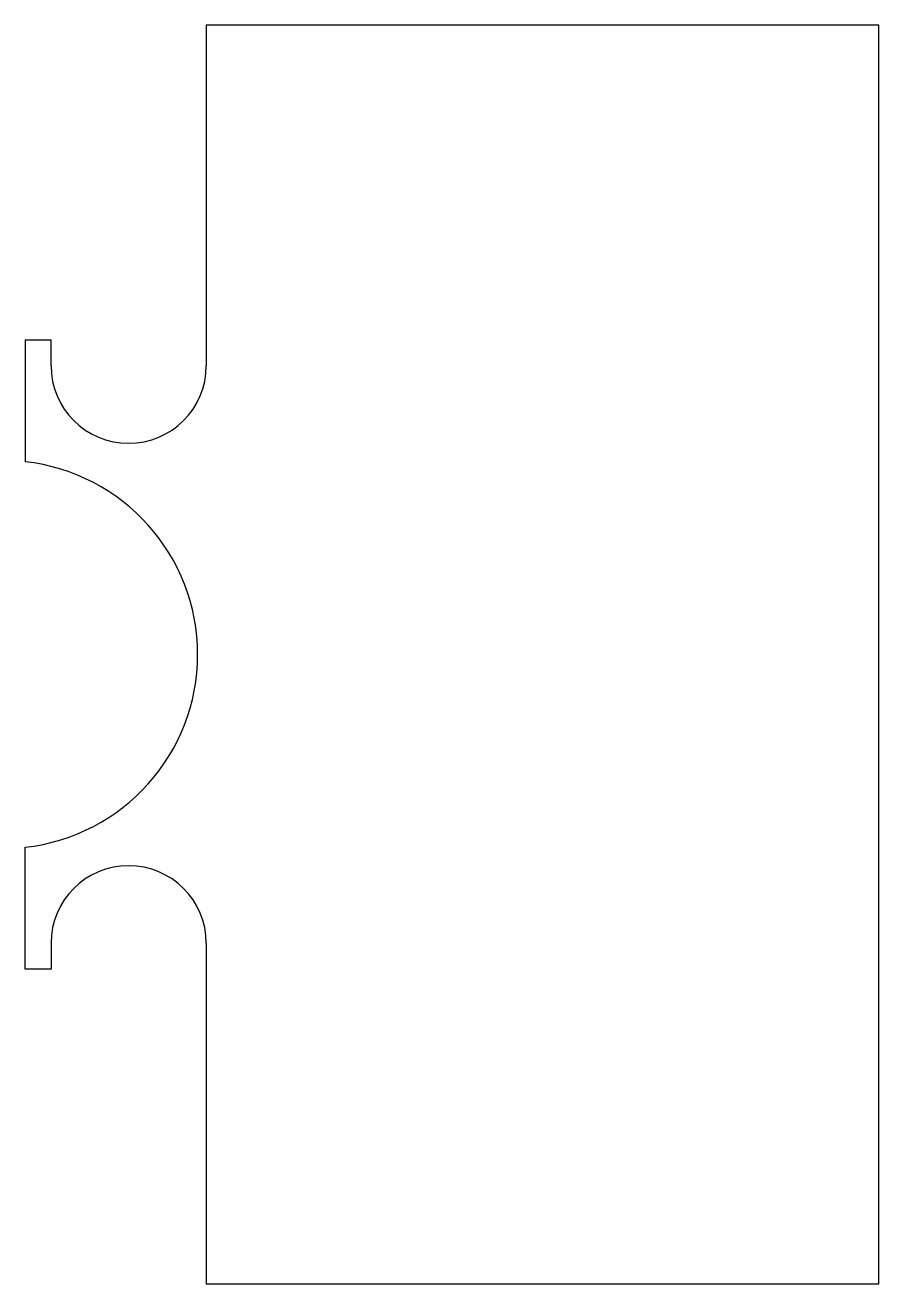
# Model space of a CAD drawing. Header units: millimetres. Extents: x 2 to 102, y -73 to 73.
import ezdxf

# ---------------------------------------------------------------- set-up
doc = ezdxf.new("R2010")
doc.units = ezdxf.units.MM
doc.layers.get('0').update_dxf_attribs({"lineweight": 25, "true_color": 0xffffff})

msp = doc.modelspace()

# ---------------------------------------------------------------- linework, layer by layer
for p, q in [((101.5, 73), (23.5, 73)), ((23.5, 73), (23.5, 33.5)), ((101.5, -73), (101.5, 73)), ((2.5, 36.5), (2.5, 22.36)), ((2.5, 36.5), (5.5, 36.5)), ((5.5, 33.5), (5.5, 36.5)), ((2.5, -36.5), (2.5, -22.36)), ((5.5, -33.5), (5.5, -36.5)), ((23.5, -33.5), (23.5, -73)), ((5.5, -36.5), (2.5, -36.5)), ((23.5, -73), (101.5, -73))]:
    msp.add_line(p, q)
for centre, radius, start, end in [((14.5, 33.5), 9, 180, 0), ((0, 0), 22.5, 276.3794, 83.6206), ((14.5, -33.5), 9, 0, 180)]:
    msp.add_arc(centre, radius, start, end)

doc.saveas('drawing.dxf')
